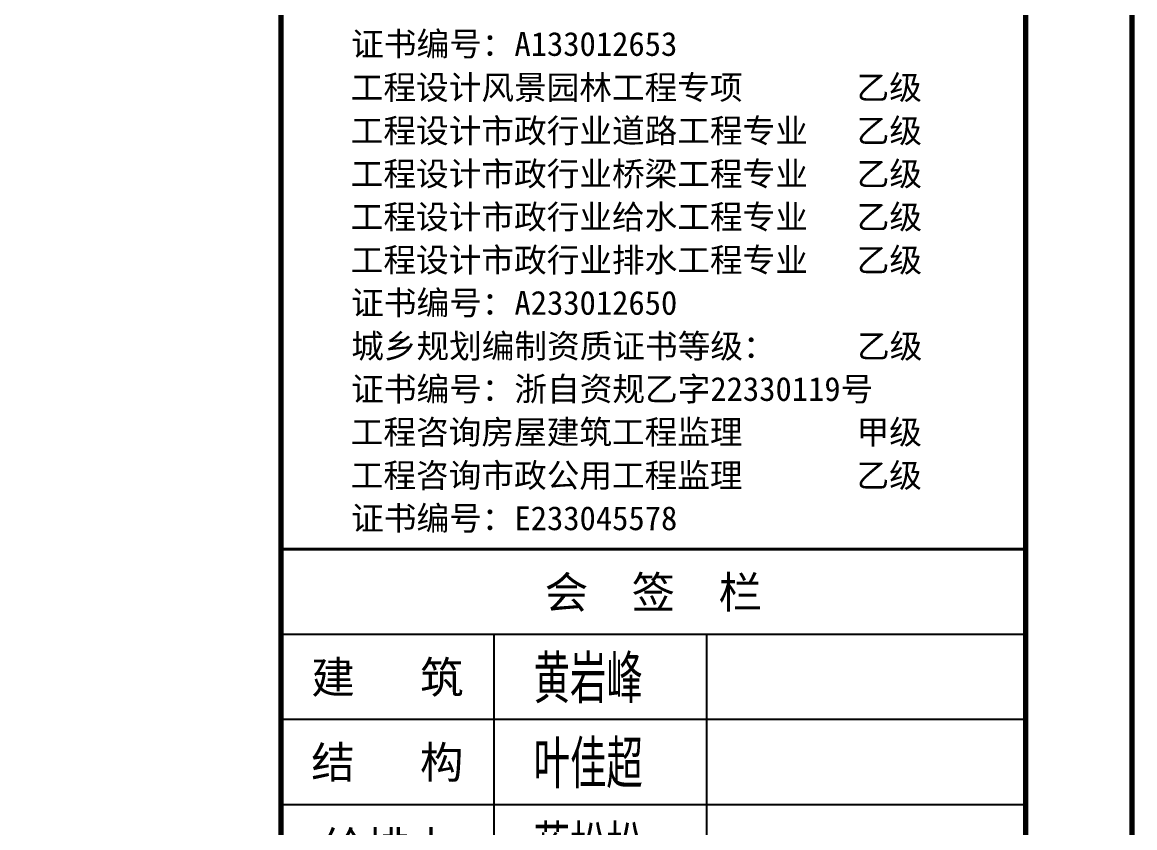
# Model space of a CAD drawing. Extents: x -222544 to -13848, y -31368 to 85559.
# Drawn here: x -19076 to -13848, y 50835 to 54622 of the extents above; entities that cross this region are included whole.
import ezdxf
from ezdxf.enums import TextEntityAlignment as Align
from ezdxf.xclip import XClip

# ---------------------------------------------------------------- set-up
doc = ezdxf.new("R2010")
doc.units = 0
doc.header["$LTSCALE"] = 1000
doc.header["$MEASUREMENT"] = 0
doc.header["$XCLIPFRAME"] = 0
doc.linetypes.add('10平面$0$DOTE', pattern=[2.42, 2, -0.2, 0.02, -0.2])
doc.layers.get('Defpoints').update_dxf_attribs({"color": 210})
for name, color, linetype in [('0-cxFrame', 155, 'Continuous'), ('10平面$0$A-AXIS-DOTE', 14, '10平面$0$DOTE'), ('10平面$0$A-AXIS-DP', 126, 'Continuous'), ('10平面$0$A-云线（根据审图意见修改）', 4, 'Continuous'), ('10平面$0$AS-WALL', 40, 'Continuous'), ('A-WINDOW', 140, 'Continuous'), ('DIM_SYMB', 3, 'Continuous'), ('qianming', 155, 'Continuous')]:
    doc.layers.add(name, color=color, linetype=linetype)
doc.layers.add('0-cxText', color=131, linetype='Continuous', lineweight=25)
doc.styles.add('BZHZ', font='bzxw', dxfattribs={"width": 0.8, "bigfont": 'bzhz'})
doc.styles.add('cx_biaoti', font='')
doc.styles.add('cx_tuming', font='')
doc.styles.add('cx_tuqian1', font='')
doc.styles.add('黑体', font='', dxfattribs={"height": 12})
doc.styles.get('cx_biaoti').set_extended_font_data('SimSun')
doc.styles.get('cx_tuming').set_extended_font_data('SimHei')
doc.styles.get('cx_tuqian1').set_extended_font_data('SimSun')
doc.styles.get('黑体').set_extended_font_data('SimHei')

# ---------------------------------------------------------------- blocks, each defined once
blk = doc.blocks.new('zjcx_lan_huiqian(Dragon)')
for p, q in [((-7000, -800), (0, -800)), ((-5000, -800), (-5000, -4800)), ((-3000, -800), (-3000, -4800)), ((-7000, -1600), (0, -1600)), ((-7000, -2400), (0, -2400)), ((-7000, -3200), (0, -3200)), ((-7000, -4000), (0, -4000))]:
    blk.add_line(p, q)
at = {"const_width": 30}
blk.add_lwpolyline([(-7000, 0), (0, 0)], dxfattribs=at)
blk.add_lwpolyline([(-7000, 0), (0, 0), (0, -4800), (-7000, -4800)], close=True, dxfattribs=at)
at = {"style": 'cx_biaoti'}
for s, p in [('会  签  栏', (-3500, -400)), ('建   筑', (-6000, -1200)), ('结   构', (-6000, -2000)), ('给排水', (-6000, -2800)), ('暖   通', (-6000, -3600)), ('电   气', (-6000, -4400))]:
    blk.add_text(s, height=300, dxfattribs=at).set_placement(p, align=Align.MIDDLE)
blk = doc.blocks.new('T-汇签(Dragon)')
at = {"layer": '0-cxFrame'}
blk.add_blockref('zjcx_lan_huiqian(Dragon)', (0, 0), dxfattribs=at)
at = {"layer": 'qianming', "style": 'BZHZ', "width": 0.8}
for s, p in [('黄岩峰', (-4112, -1200)), ('叶佳超', (-4112, -2000)), ('蒋松松', (-4112, -2800)), ('张旭东', (-4112, -3600)), ('叶智勇', (-4112, -4400))]:
    blk.add_text(s, height=450, dxfattribs=at).set_placement(p, align=Align.MIDDLE)
blk = doc.blocks.new('zjcx_TT(Dragon)')
at = {"layer": '0-cxFrame', "const_width": 30}
blk.add_lwpolyline([(-7000, -10200), (0, -10200), (0, 0), (-7000, 0)], close=True, dxfattribs=at)
at = {"color": 7, "style": 'cx_biaoti'}
for s, p in [('证书编号：A133012653', (-6340, -5563)), ('工程设计风景园林工程专项       乙级', (-6344, -5972)), ('工程设计市政行业道路工程专业   乙级', (-6344, -6379)), ('工程设计市政行业桥梁工程专业   乙级', (-6344, -6784)), ('工程设计市政行业给水工程专业   乙级', (-6344, -7189)), ('工程设计市政行业排水工程专业   乙级', (-6344, -7594)), ('证书编号：A233012650', (-6340, -7997)), ('城乡规划编制资质证书等级：     乙级', (-6340, -8404)), ('证书编号：浙自资规乙字22330119号', (-6340, -8807)), ('工程咨询房屋建筑工程监理       甲级', (-6344, -9212)), ('工程咨询市政公用工程监理       乙级', (-6344, -9619)), ('证书编号：E233045578', (-6340, -10022))]:
    blk.add_text(s, height=225, dxfattribs=at).set_placement(p)
blk = doc.blocks.new('zjcx_T1(Dragon)')
at = {"layer": '0-cxFrame', "const_width": 50}
blk.add_lwpolyline([(-7000, 0), (0, 0), (0, 57400), (-7000, 57400)], close=True, dxfattribs=at)
at = {"layer": '0-cxFrame'}
for name, p in [('zjcx_TT(Dragon)', (0, 57400)), ('T-汇签(Dragon)', (0, 47200))]:
    blk.add_blockref(name, p, dxfattribs=at)
blk = doc.blocks.new('TK22.A1 L(Dragon)')
at = {"layer": '0-cxFrame', "color": 7, "const_width": 0.5}
blk.add_lwpolyline([(0, 0), (-841, 0), (-841, 594), (0, 594)], close=True, dxfattribs=at)
at = {"layer": '0-cxFrame', "const_width": 0.5}
for points in [[(-80, 10), (-821, 10), (-821, 584), (-80, 584)], [(-10, 10), (-80, 10), (-80, 584), (-10, 584)]]:
    blk.add_lwpolyline(points, close=True, dxfattribs=at)
at = {"layer": '0-cxFrame', "xscale": 0.01, "yscale": 0.01, "zscale": 0.01}
blk.add_blockref('zjcx_T1(Dragon)', (-10, 10), dxfattribs=at)
at = {"style": '黑体', "flags": 4}
blk.add_attdef('图幅', text='', height=3.3, dxfattribs=at).set_placement((-40, 3), align=Align.RIGHT)
at = {"layer": '0-cxText', "flags": 4}
for tag, height, style, p in [('建设单位', 3.5, 'cx_tuming', (-45, 240)), ('项目名称', 3.5, 'cx_tuming', (-45, 210)), ('子项名称', 3.5, 'cx_tuming', (-45, 180)), ('工程编号', 3.3, 'cx_tuqian1', (-35, 165)), ('图名1', 3.5, 'cx_tuming', (-45, 87)), ('图名2', 3.5, 'cx_tuming', (-45, 79)), ('图名3', 3.5, 'cx_tuming', (-45, 71)), ('出图日期', 3.3, 'cx_tuqian1', (-39, 60)), ('专业', 3.3, 'cx_tuqian1', (-55, 52)), ('版次', 3.3, 'cx_tuqian1', (-20, 44)), ('图号', 3.3, 'cx_tuqian1', (-55, 44))]:
    blk.add_attdef(tag, text='', height=height, dxfattribs=dict(at, style=style)).set_placement(p, align=Align.MIDDLE)
at = {"layer": 'Defpoints', "color": 6, "flags": 4}
for tag, height, style, p in [('tufu', 3.3, '黑体', (-12, 12)), ('dwfname', 4, 'cx_tuqian1', (-80, 3))]:
    blk.add_attdef(tag, text='', height=height, dxfattribs=dict(at, style=style)).set_placement(p, align=Align.RIGHT)
blk = doc.blocks.new('10平面$0$dote')
at = {"layer": '10平面$0$A-AXIS-DOTE'}
for p, q in [((61882.2, 57000), (91882.2, 27000)), ((76282.2, -13500), (98661.5, -13500))]:
    blk.add_line(p, q, dxfattribs=at)
blk = doc.blocks.new('10平面$0$2343243')
at = {"layer": '10平面$0$A-云线（根据审图意见修改）', "color": 1, "ltscale": 500}
blk.add_lwpolyline([(-265623.3, 705106.7), (-178050.5, 972846.4), (-230714.5, 804820)], dxfattribs=at)
blk = doc.blocks.new('10平面')
at = {"layer": '10平面$0$A-AXIS-DP'}
blk.add_blockref('10平面$0$2343243', (0, 0), dxfattribs=at)
at = {"layer": '10平面$0$AS-WALL'}
blk.add_blockref('10平面$0$dote', (-220736.4, 804820), dxfattribs=at)

msp = doc.modelspace()

# ---------------------------------------------------------------- block references
at = {"layer": '0-cxFrame', "xscale": 50, "yscale": 50, "zscale": 50}
msp.add_blockref('TK22.A1 L(Dragon)', (-13860.5, 28045), dxfattribs=at)

# ---------------------------------------------------------------- next in the draw order: block references
at = {"layer": 'A-WINDOW'}
ref = msp.add_blockref('10平面', (118502.6, -737534.9), dxfattribs=at)
XClip(ref).set_block_clipping_path([(-144036.2340896062, 782592.1469346532), (-138332.5876093262, 791797.4927875935)])
ref = msp.add_blockref('10平面', (123458.1, -791602.5), dxfattribs=at)
XClip(ref).set_block_clipping_path([(-149069.4947712686, 822142.4845585017), (-143135.4832539898, 832892.364749553)])
at = {"layer": 'DIM_SYMB'}
ref = msp.add_blockref('10平面', (199076.5, -794617.3), dxfattribs=at)
XClip(ref).set_block_clipping_path([(-232392.0561316109, 827085.1265105864), (-225852.3232791438, 833011.0461944257)])

doc.saveas('drawing.dxf')
